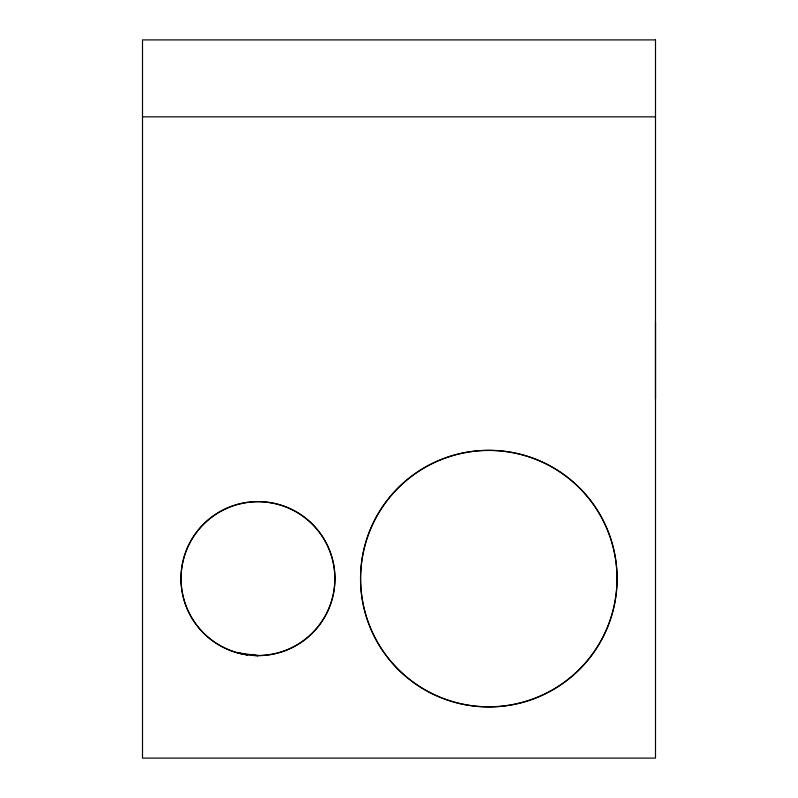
<?xml version="1.0" encoding="UTF-8"?>
<svg xmlns="http://www.w3.org/2000/svg" width="798" height="798" viewBox="0 0 798 798"><rect width="100%" height="100%" fill="white"/><g stroke="black" fill="none" stroke-linecap="round" stroke-linejoin="round"><path stroke-width="1.2" d="M655.497 399L655.497 322.053M142.503 116.847L655.497 116.847M251.23 655.058L257.924 655.497M247.879 654.839L238.013 652.874L258.003 655.647L247.959 654.988L238.083 653.023M248.986 502.122A76.947 76.947 0 0 1 334.871 577.433A76.947 76.947 0 0 1 251.22 655.208M246.772 654.689A76.947 76.947 0 0 1 190.732 541.044M191.281 540.076A76.947 76.947 0 0 1 247.879 502.261M242.442 654.051A76.947 76.947 0 0 1 198.572 529.802A76.947 76.947 0 0 1 328.946 548.904A76.947 76.947 0 0 1 251.29 655.348M246.851 654.829A76.947 76.947 0 0 1 244.637 654.48M655.497 39.9L142.503 39.9L142.503 758.1L655.497 758.1L655.497 39.9M410.701 680.295A128.249 128.249 0 0 0 615.926 595.288A128.249 128.249 0 0 0 439.698 460.067A128.249 128.249 0 0 0 410.701 680.295M410.78 680.445A128.249 128.249 0 0 0 616.006 595.438A128.249 128.249 0 0 0 439.768 460.207A128.249 128.249 0 0 0 410.78 680.445"/></g></svg>
